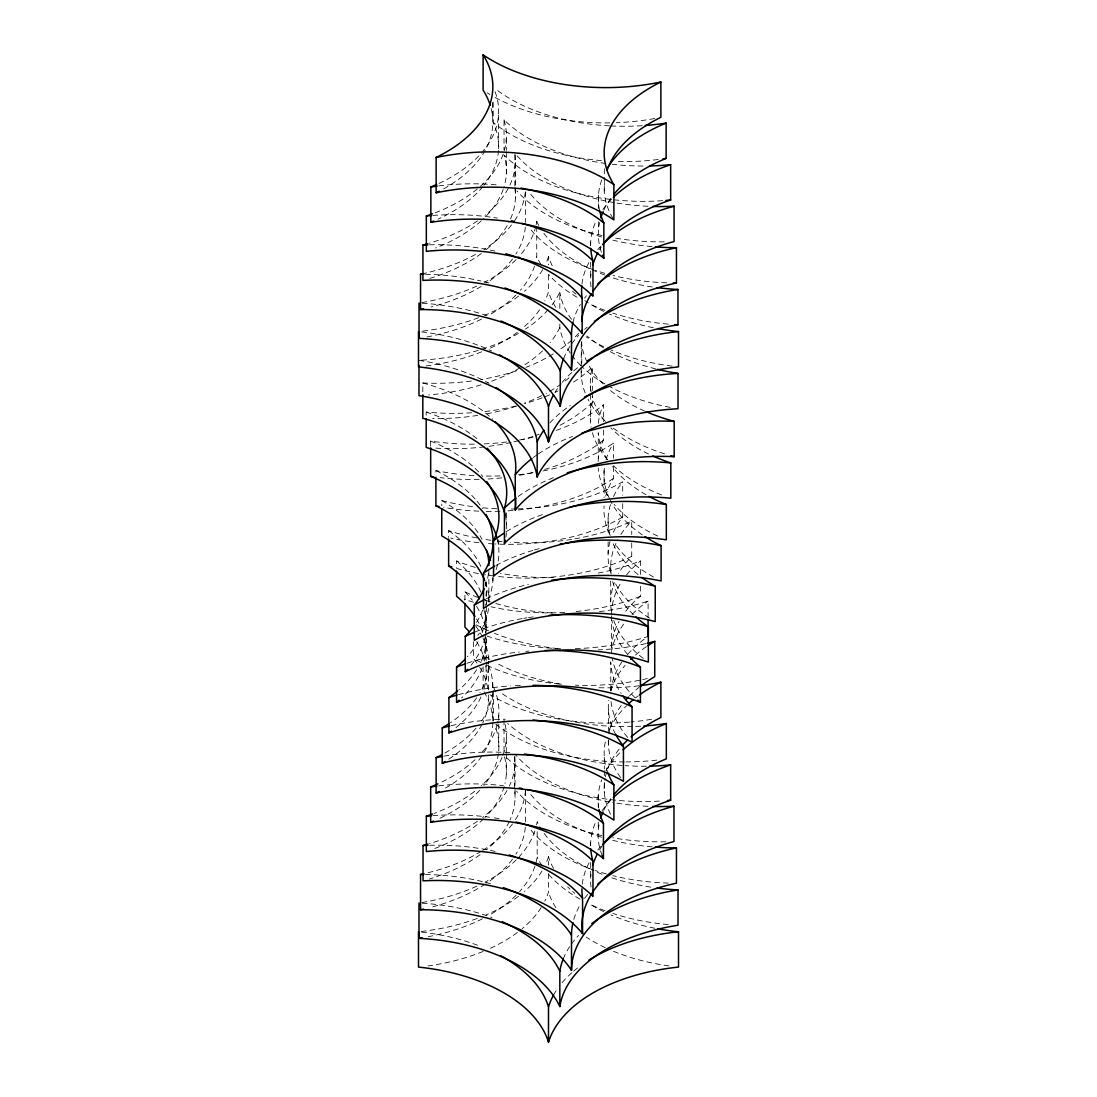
<?xml version="1.0" encoding="UTF-8"?>
<svg xmlns="http://www.w3.org/2000/svg" width="1097" height="1097" viewBox="0 0 1097 1097"><rect width="100%" height="100%" fill="white"/><g stroke="black" fill="none" stroke-linecap="round" stroke-linejoin="round"><path stroke-width="0.75" stroke-dasharray="5 3.75" d="M599.442 611.605A160.985 92.943 0 0 0 648.094 601.087L648.094 617.899M598.222 573.045A160.985 92.943 0 0 0 640.429 560.951L640.429 576.076M640.429 586.168L640.429 596.261A160.985 92.943 0 0 0 624.632 612.688M574.759 538.846A160.985 92.943 0 0 0 631.735 521.061L631.735 534.513M631.735 542.919L631.735 556.371A160.985 92.943 0 0 0 618.585 573.566M517.921 508.871A160.985 92.943 0 0 0 622.712 481.789L622.712 495.241M622.712 503.646L622.712 517.085A160.985 92.943 0 0 0 612.208 534.883M543.084 470.983A160.985 92.943 0 0 0 613.497 443.106L613.497 458.231M613.497 466.636L613.497 478.402A160.985 92.943 0 0 0 605.613 496.639M611.605 615.705L611.605 649.328A160.985 92.943 0 0 1 618.982 621.519M610.686 566.025L610.686 572.744M610.686 581.149L610.686 601.321M610.768 690.493L610.768 661.916A160.985 92.943 0 0 0 621.135 693.469M608.396 709.594L608.396 731.452M608.396 739.858L608.396 744.904M608.122 518.223L608.122 535.034M608.122 541.767L608.122 553.532M604.324 168.787L604.324 175.506M604.324 177.193L604.324 192.318M604.324 757.232L604.324 768.997M604.324 770.684L604.324 775.73M604.324 782.449L604.324 792.541M604.104 470.709L604.104 497.613M556.234 430.381A160.985 92.943 0 0 0 603.446 404.766L603.446 421.577M603.446 429.983L603.446 440.075A160.985 92.943 0 0 0 598.345 458.642M598.482 194.992L598.482 208.444M598.482 221.896L598.482 230.301M598.249 461.33L598.249 432.739A160.985 92.943 0 0 0 607.793 460.342M598.249 795.298L598.249 807.077M598.249 822.202L598.249 830.607M573.525 382.126A160.985 92.943 0 0 0 592.558 366.878L592.558 390.409M592.558 392.095L592.558 402.174A160.985 92.943 0 0 0 591.132 427.199M590.68 242.122L590.68 245.481M590.68 262.293L590.68 277.431M590.68 842.345L590.68 845.705M590.68 862.516L590.68 877.641M590.392 385.623L590.392 420.933M581.739 341.386L581.739 363.244M581.245 344.074L581.245 365.932M581.245 367.605L581.245 374.338M552.134 304.788A160.985 92.943 0 0 0 559.827 292.104L559.827 310.602M559.827 324.054L559.827 327.413A160.985 92.943 0 0 0 570.646 353.481M552.189 265.68A160.985 92.943 0 0 1 548.5 256.506L548.5 264.912M548.5 275.004L548.5 291.816A160.985 92.943 0 0 1 544.811 300.989M553.532 868.467A160.985 92.943 0 0 1 548.5 856.73L548.5 865.135M548.5 873.541L548.5 892.039A160.985 92.943 0 0 1 544.811 901.199M537.173 831.787L537.173 857.018A160.985 92.943 0 0 1 535.377 864.793M538.737 225.379A160.985 92.943 0 0 1 536.748 221.512L536.748 224.871M536.748 226.558L536.748 256.821A160.985 92.943 0 0 1 536.172 259.934M525.504 192.126L525.504 222.389M525.504 790.663L525.504 822.599M515.398 162.548L515.398 186.092M515.398 187.779L515.398 197.858M514.85 154.828L514.85 186.778M515.042 762.826L515.042 798.136M514.438 756.793L514.438 788.729A160.985 92.943 0 0 1 510.036 819.87M506.608 512.889L506.608 524.654M506.32 138.565L506.32 150.33M506.32 152.017L506.32 173.875M506.32 738.775L506.32 752.227M506.32 753.913L506.32 774.084M605.914 163.508A160.985 92.943 0 0 1 504.03 119.806L504.03 150.07M504.03 720.03L504.03 753.653M498.751 539.751L498.751 548.157M498.751 715.203L498.751 750.513A160.985 92.943 0 0 0 494.857 725.583M498.518 115.075L498.518 148.698M493.554 690.589L493.554 720.852M493.17 102.24L493.17 122.425A160.985 92.943 0 0 1 498.614 148.822M492.896 577.447L492.896 580.807M492.676 102.611L492.676 117.749M492.676 682.649L492.676 687.696M492.676 694.428L492.676 717.959M488.878 570.275L488.878 602.226M488.604 689.944L488.604 661.354A160.985 92.943 0 0 1 479.965 692.742M486.314 591.42L486.314 604.858M486.314 606.545L486.314 626.716M486.232 660.284L486.232 636.754A160.985 92.943 0 0 1 481.007 661.601M486.232 661.971L486.232 672.063M485.395 614.018L485.395 632.516M485.395 634.203L485.395 649.328M489.975 659.42A160.985 92.943 0 0 1 483.119 655.06L483.119 660.106M483.119 666.839L483.119 690.37M473.575 641.786L473.575 658.598A160.985 92.943 0 0 1 477.277 663.548M477.963 597.481A160.985 92.943 0 0 1 464.936 591.832L464.936 601.924M475.207 567.396A160.985 92.943 0 0 1 456.571 560.951L456.571 567.67M476.866 537.955A160.985 92.943 0 0 1 448.632 530.66L448.632 537.379M472.574 506.622A160.985 92.943 0 0 1 441.762 500.561L441.762 505.607M473.973 475.591A160.985 92.943 0 0 1 435.907 470.572L435.907 475.618M474.247 444.162A160.985 92.943 0 0 1 430.668 441.076L430.668 447.795M471.683 412.746A160.985 92.943 0 0 1 426.185 412.047L426.185 417.093M471.422 381.002A160.985 92.943 0 0 1 422.811 382.99L422.811 393.083M495.076 91.695A160.985 92.943 0 0 1 438.087 183.83M498.518 150.385A160.985 92.943 0 0 1 483.832 185.462M482.845 186.682A160.985 92.943 0 0 1 438.087 219.139M601.375 252.145A160.985 92.943 0 0 1 599.62 222.485M603.803 210.171A160.985 92.943 0 0 1 611.276 197.679M599.634 210.651A160.985 92.943 0 0 1 601.896 179.442M658.214 159.504A160.985 92.943 0 0 1 617.707 161.492M601.471 160.615A160.985 92.943 0 0 1 493.17 122.425M642.129 125.702A160.985 92.943 0 0 1 611.194 125.949M609.575 125.867A160.985 92.943 0 0 1 495.57 89.022M438.786 185.873A160.985 92.943 0 0 1 498.751 185.05M418.985 360.337A160.985 92.943 0 0 1 489.07 383.402M655.814 368.907A160.985 92.943 0 0 1 609.233 351.081M603.638 347.845A160.985 92.943 0 0 1 587.005 335.956M571.523 319.419A160.985 92.943 0 0 1 559.827 292.104M670.198 407.371A160.985 92.943 0 0 1 609.233 386.377M605.05 384.005A160.985 92.943 0 0 1 582 366.727M580.807 365.562A160.985 92.943 0 0 1 572.428 355.963M559.827 327.413A160.985 92.943 0 0 1 550.214 342.538M542.549 350.848A160.985 92.943 0 0 1 521.294 367.015M519.882 367.865A160.985 92.943 0 0 1 487.301 382.771M481.007 384.841A160.985 92.943 0 0 1 428.708 394.961M548.171 309.656A160.985 92.943 0 0 1 525.408 329.1M518.456 333.406A160.985 92.943 0 0 1 420.604 360.241M549.885 422.907A160.985 92.943 0 0 1 570.248 405.533M432.78 215.451A160.985 92.943 0 0 1 497.394 218.125M643.075 166.031A160.985 92.943 0 0 1 612.291 164.303M662.602 200.669A160.985 92.943 0 0 1 504.03 155.116A160.985 92.943 0 0 1 503.701 187.889M503.18 189.438A160.985 92.943 0 0 1 483.681 218.564M481.24 220.854A160.985 92.943 0 0 1 435.536 247.977M504.03 119.806A160.985 92.943 0 0 1 503.701 152.593M503.18 154.129A160.985 92.943 0 0 1 478.676 187.806M477.36 188.903A160.985 92.943 0 0 1 434.028 213.257M590.995 286.838A160.985 92.943 0 0 1 590.94 274.291M599.552 249.759A160.985 92.943 0 0 1 601.156 247.236M590.611 245.262A160.985 92.943 0 0 1 596.329 220.456M602.87 209.431A160.985 92.943 0 0 1 612.14 198.584M491.113 108.384A160.985 92.943 0 0 1 486.012 148.739M485.217 150.234A160.985 92.943 0 0 1 443.682 188.821M612.962 218.44A160.985 92.943 0 0 1 604.406 182.911M654.703 118.503A160.985 92.943 0 0 1 616.336 122.699M609.836 122.878A160.985 92.943 0 0 1 494.294 97.016M489.975 94.52A160.985 92.943 0 0 1 487.178 92.806M429.434 244.837A160.985 92.943 0 0 1 487.246 249.499M490.332 250.102A160.985 92.943 0 0 1 494.925 251.09M648.012 206.263A160.985 92.943 0 0 1 615.979 202.918M614.416 202.657A160.985 92.943 0 0 1 515.851 154.362M664.302 241.834A160.985 92.943 0 0 1 612.853 237.679M602.075 235.512A160.985 92.943 0 0 1 516.893 190.864M514.85 188.451A160.985 92.943 0 0 1 508.83 222.595M507.198 225.598A160.985 92.943 0 0 1 484.997 250.637M481.336 253.462A160.985 92.943 0 0 1 429.407 278.515M515.055 154.704A160.985 92.943 0 0 1 484.997 215.341M477.469 220.895A160.985 92.943 0 0 1 429.407 243.205M581.945 284.041A160.985 92.943 0 0 1 589.802 261.004M597.687 249.801A160.985 92.943 0 0 1 603.144 243.863M525.298 191.783A160.985 92.943 0 0 1 513.382 222.485M511.545 224.954A160.985 92.943 0 0 1 484.024 249.376M475.495 254.422A160.985 92.943 0 0 1 423.593 273.564M525.298 227.093A160.985 92.943 0 0 1 515.905 254.024M512.477 259.029A160.985 92.943 0 0 1 486.725 282.916M481.254 286.399A160.985 92.943 0 0 1 431.094 307.023M572.963 322.312A160.985 92.943 0 0 1 580.327 304.459M584.523 298.192A160.985 92.943 0 0 1 586.415 295.737M666.674 282.82A160.985 92.943 0 0 1 612.99 275.47M604.776 273.276A160.985 92.943 0 0 1 595.218 270.287M593.655 269.752A160.985 92.943 0 0 1 529.001 227.381M652.084 246.606A160.985 92.943 0 0 1 612.99 240.161M601.54 237.007A160.985 92.943 0 0 1 529.001 192.071M425.43 274.277A160.985 92.943 0 0 1 480.993 281.024M484.01 281.751A160.985 92.943 0 0 1 492.224 283.945M536.748 221.512A160.985 92.943 0 0 1 536.172 224.638M535.83 226.188A160.985 92.943 0 0 1 518.237 257.356M515.974 259.701A160.985 92.943 0 0 1 484.517 282.272M476.756 286.084A160.985 92.943 0 0 1 419.027 303.046M534.5 266.146A160.985 92.943 0 0 1 520.376 290.28M515.974 295.011A160.985 92.943 0 0 1 488.974 315.154M481.473 319.145A160.985 92.943 0 0 1 425.279 337.286M563.597 358.623A160.985 92.943 0 0 1 570.92 344.924M571.798 343.676A160.985 92.943 0 0 1 578.763 335.175M584.632 329.361A160.985 92.943 0 0 1 587.183 327.112M668.251 324.122A160.985 92.943 0 0 1 612.716 313.084M604.954 310.382A160.985 92.943 0 0 1 588.897 303.581M576.926 297.205A160.985 92.943 0 0 1 548.5 274.346M541.027 264.5A160.985 92.943 0 0 1 536.748 256.821M652.276 286.961A160.985 92.943 0 0 1 606.49 275.635M604.954 275.073A160.985 92.943 0 0 1 543.591 232.934M422.276 303.238A160.985 92.943 0 0 1 490.51 316.882M421.701 331.925A160.985 92.943 0 0 1 491.785 351.026M653.305 327.715A160.985 92.943 0 0 1 609.479 314.057M603.638 311.37A160.985 92.943 0 0 1 584.811 300.633M576.007 294.147A160.985 92.943 0 0 1 572.538 291.24M672.118 366.137A160.985 92.943 0 0 1 610.933 349.998M603.638 346.679A160.985 92.943 0 0 1 586.141 336.82M555.795 307.379A160.985 92.943 0 0 1 548.5 291.816M539.532 309.889A160.985 92.943 0 0 1 524.462 326.549M517.345 332.295A160.985 92.943 0 0 1 487.521 349.367M481.652 351.822A160.985 92.943 0 0 1 424.882 366.137M548.5 256.506A160.985 92.943 0 0 1 545.538 264.171M542.741 269.533A160.985 92.943 0 0 1 524.462 291.24M518.579 296.053A160.985 92.943 0 0 1 484.613 315.305M478.649 317.691A160.985 92.943 0 0 1 421.701 331.212M555.013 392.328A160.985 92.943 0 0 1 557.468 388.557M562.171 382.4A160.985 92.943 0 0 1 572.538 371.897M573.676 370.923A160.985 92.943 0 0 1 580.916 365.232M571.619 539.381A160.985 92.943 0 0 1 510.242 542.233M502.165 541.589A160.985 92.943 0 0 1 497.339 541.095M490.976 540.286A160.985 92.943 0 0 1 483.091 539.093M631.735 556.371A160.985 92.943 0 0 1 497.339 576.391M494.157 576.021A160.985 92.943 0 0 1 484.655 574.65M478.415 573.566A160.985 92.943 0 0 1 456.626 568.424M475.289 631.886A160.985 92.943 0 0 1 522.241 618.585M523.804 618.31A160.985 92.943 0 0 1 526.944 617.803M528.521 617.57A160.985 92.943 0 0 1 533.279 616.898M643.281 658.406A160.985 92.943 0 0 1 613.634 620.052M611.344 610.727A160.985 92.943 0 0 1 614.334 582.644M633.518 614.731A160.985 92.943 0 0 1 612.688 581.643M611.125 573.854A160.985 92.943 0 0 1 617.762 539.751M620.888 534.445A160.985 92.943 0 0 1 631.735 521.061M483.859 609.548A160.985 92.943 0 0 1 486.012 631.419M484.984 637.672A160.985 92.943 0 0 1 469.639 666.935M485.656 582.013A160.985 92.943 0 0 1 485.313 600.813M482.666 610.097A160.985 92.943 0 0 1 476.112 622.986M448.632 530.66A160.985 92.943 0 0 1 482.241 569.631M476.619 669.732A160.985 92.943 0 0 1 458.697 690.054M464.936 591.832A160.985 92.943 0 0 1 472.313 600.224M476.66 606.463A160.985 92.943 0 0 1 486.177 635.19M611.358 652.509A160.985 92.943 0 0 1 624.742 622.698M632.133 614.32A160.985 92.943 0 0 1 648.094 601.087M485.71 665.783A160.985 92.943 0 0 1 483.393 690.781M481.007 696.91A160.985 92.943 0 0 1 455.186 728.243M476.66 641.772A160.985 92.943 0 0 1 484.847 661.107M627.662 737.39A160.985 92.943 0 0 1 610.768 697.212M610.974 690.945A160.985 92.943 0 0 1 622.904 660.476M627.731 654.361A160.985 92.943 0 0 1 648.094 636.397A160.985 92.943 0 0 1 575.171 648.601M560.512 648.601A160.985 92.943 0 0 1 487.178 636.123M552.381 612.949A160.985 92.943 0 0 1 491.922 602.349M490.332 601.855A160.985 92.943 0 0 1 485.614 600.292M458.519 694.648A160.985 92.943 0 0 1 510.448 685.886M515.316 685.598A160.985 92.943 0 0 1 521.829 685.364M430.668 441.076A160.985 92.943 0 0 1 482.858 476.592M646.023 494.72A160.985 92.943 0 0 1 612.167 466.568M598.345 423.332A160.985 92.943 0 0 1 603.446 404.766M497.188 538.792A160.985 92.943 0 0 1 495.446 571.551M657.652 536.035A160.985 92.943 0 0 1 614.142 504.318M607.793 495.638A160.985 92.943 0 0 1 598.249 468.049M603.446 440.075A160.985 92.943 0 0 1 541.932 470.202M533.005 472.505A160.985 92.943 0 0 1 517.633 475.645M501.782 477.853A160.985 92.943 0 0 1 487.26 479.046M479.128 479.375A160.985 92.943 0 0 1 440.199 477.661M533.005 437.209A160.985 92.943 0 0 1 516.056 440.596M506.581 441.981A160.985 92.943 0 0 1 484.01 443.901M506.32 531.661A160.985 92.943 0 0 1 545.442 513.615M435.907 470.572A160.985 92.943 0 0 1 475.988 499.958M477.017 501.164A160.985 92.943 0 0 1 482.543 508.583M642.335 534.842A160.985 92.943 0 0 1 610.179 500.191M609.452 498.669A160.985 92.943 0 0 1 604.653 466.006M606.024 459.794A160.985 92.943 0 0 1 613.497 443.106M493.033 577.666A160.985 92.943 0 0 1 485.258 605.448M653.51 577.008A160.985 92.943 0 0 1 614.457 542.933M609.452 533.978A160.985 92.943 0 0 1 604.104 506.019M613.497 478.402A160.985 92.943 0 0 1 516.234 510.187M513.012 510.475A160.985 92.943 0 0 1 503.276 511.092M500.026 511.229A160.985 92.943 0 0 1 485.354 511.339M478.854 511.147A160.985 92.943 0 0 1 443.654 507.363M532.168 472.917A160.985 92.943 0 0 1 516.234 474.891M500.026 475.92A160.985 92.943 0 0 1 483.736 476.002M495.94 565.504A160.985 92.943 0 0 1 532.785 550.447M534.39 549.967A160.985 92.943 0 0 1 540.944 548.185M558.03 390.916A160.985 92.943 0 0 1 555.26 392.26M549.556 394.838A160.985 92.943 0 0 1 543.659 397.279M542.151 397.854A160.985 92.943 0 0 1 524.901 403.614M515.686 406.055A160.985 92.943 0 0 1 481.35 411.923M592.558 402.174A160.985 92.943 0 0 1 559.401 425.54M539.107 434.302A160.985 92.943 0 0 1 536.022 435.399M532.895 436.455A160.985 92.943 0 0 1 521.637 439.828M518.675 440.61A160.985 92.943 0 0 1 512.669 442.077M511.147 442.42A160.985 92.943 0 0 1 486.163 446.685M484.559 446.877A160.985 92.943 0 0 1 432.643 447.919M518.223 496.461A160.985 92.943 0 0 1 553.341 477.702M661.587 494.912A160.985 92.943 0 0 1 613.278 465.594M607.642 459.712A160.985 92.943 0 0 1 592.161 431.861M648.533 453.98A160.985 92.943 0 0 1 610.933 427.967M604.625 420.768A160.985 92.943 0 0 1 592.161 396.552M591.132 391.89A160.985 92.943 0 0 1 592.558 366.878M426.185 412.047A160.985 92.943 0 0 1 478.703 440.158M505.223 515.275A160.985 92.943 0 0 1 505.895 537.187M516.289 508.926A160.985 92.943 0 0 1 508.13 509.022M496.735 508.761A160.985 92.943 0 0 1 482.173 507.733M622.712 517.085A160.985 92.943 0 0 1 508.13 544.331M504.881 544.304A160.985 92.943 0 0 1 495.104 543.989M493.485 543.906A160.985 92.943 0 0 1 485.395 543.33M478.95 542.713A160.985 92.943 0 0 1 450.771 538.065M486.382 598.729A160.985 92.943 0 0 1 528.37 584.44M649.616 618.16A160.985 92.943 0 0 1 614.293 581.437M610.604 572.277A160.985 92.943 0 0 1 610.124 541.04M638.125 574.609A160.985 92.943 0 0 1 612.249 541.575M610.151 535.418A160.985 92.943 0 0 1 611.619 501.11M613.525 496.53A160.985 92.943 0 0 1 622.712 481.789M488.48 608.602A160.985 92.943 0 0 1 477.922 635.396M485.34 582.082A160.985 92.943 0 0 1 488.933 602.335M488.48 573.292A160.985 92.943 0 0 1 485.381 585.716M441.762 500.561A160.985 92.943 0 0 1 482.049 539.395M485.313 610.892A160.985 92.943 0 0 1 482.104 632.722M478.018 641.841A160.985 92.943 0 0 1 467.391 656.746M456.571 560.951A160.985 92.943 0 0 1 481.542 593.792M627.525 654.333A160.985 92.943 0 0 1 611.961 620.299M611.605 614.018A160.985 92.943 0 0 1 621.217 582.384M626.538 574.938A160.985 92.943 0 0 1 640.429 560.951M484.572 639.935A160.985 92.943 0 0 1 484.572 658.735M482.104 668.032A160.985 92.943 0 0 1 461.672 697.898M476.564 618.969A160.985 92.943 0 0 1 483.928 636.822M635.328 697.898A160.985 92.943 0 0 1 612.428 658.735M640.429 596.261A160.985 92.943 0 0 1 576.09 611.523M564.777 612.428A160.985 92.943 0 0 1 491.086 606.792M473.589 602.226A160.985 92.943 0 0 1 464.154 599.127M553.395 577.557A160.985 92.943 0 0 1 500.328 573.333M467.267 663.15A160.985 92.943 0 0 1 519.306 652.002M525.751 651.385A160.985 92.943 0 0 1 528.987 651.138M578.64 333.241A160.985 92.943 0 0 1 574.115 337.931M571.66 340.221A160.985 92.943 0 0 1 558.73 350.382M553.313 353.892A160.985 92.943 0 0 1 525.97 367.358M516.769 370.69A160.985 92.943 0 0 1 480.897 379.576M569.11 377.779A160.985 92.943 0 0 1 562.596 382.949M561.335 383.868A160.985 92.943 0 0 1 546.114 393.357M541.753 395.647A160.985 92.943 0 0 1 524.462 403.243M516.769 406A160.985 92.943 0 0 1 487.123 413.761M477.757 415.393A160.985 92.943 0 0 1 432.588 418.588M533.156 457.655A160.985 92.943 0 0 1 536.954 454.898M538.27 453.993A160.985 92.943 0 0 1 572.538 436.428M664.494 453.829A160.985 92.943 0 0 1 611.948 427.048M605.448 421.467A160.985 92.943 0 0 1 587.951 399.061M585.195 392.987A160.985 92.943 0 0 1 581.218 371.197M644.775 411.114A160.985 92.943 0 0 1 609.26 389.545M603.048 383.868A160.985 92.943 0 0 1 587.951 363.751M587.197 362.243A160.985 92.943 0 0 1 581.437 342.154M422.811 382.99A160.985 92.943 0 0 1 492.772 419.342M638.948 685.817A160.985 92.943 0 0 1 596.782 687.668M561.486 684.226A160.985 92.943 0 0 1 495.611 662.643M651.577 719.275A160.985 92.943 0 0 1 630.926 721.977M629.308 722.114A160.985 92.943 0 0 1 489.975 694.73M443.86 756.19A160.985 92.943 0 0 1 511.586 752.816M610.508 814.166A160.985 92.943 0 0 1 605.064 778.431M605.379 776.882A160.985 92.943 0 0 1 620.971 746.975M607.834 772.768A160.985 92.943 0 0 1 606.134 738.459M609.507 729.258A160.985 92.943 0 0 1 626.524 705.755M635.862 697.637A160.985 92.943 0 0 1 638.331 695.759M492.841 722.662A160.985 92.943 0 0 1 482.543 754.901M481.706 756.162A160.985 92.943 0 0 1 442.201 789.854M484.038 691.85A160.985 92.943 0 0 1 492.827 721.099M492.594 692.07A160.985 92.943 0 0 1 480.829 722.1M476.029 728.23A160.985 92.943 0 0 1 443.682 753.735M483.119 655.06A160.985 92.943 0 0 1 487.918 664.055M488.563 665.577A160.985 92.943 0 0 1 492.8 688.93M493.554 687.229A160.985 92.943 0 0 1 497.558 723.019M497.188 724.568A160.985 92.943 0 0 1 480.774 753.858M475.028 759.714A160.985 92.943 0 0 1 439.349 783.189M498.408 753.639A160.985 92.943 0 0 1 483.859 785.548M479.691 790.361A160.985 92.943 0 0 1 439.349 818.485M602.143 855.537A160.985 92.943 0 0 1 599.113 824.354M603.693 810.491A160.985 92.943 0 0 1 611.235 798.013M598.729 807.845A160.985 92.943 0 0 1 601.759 779.761M606.024 770.67A160.985 92.943 0 0 1 620.765 751.939M656.801 760.111A160.985 92.943 0 0 1 626.017 761.921M624.385 761.935A160.985 92.943 0 0 1 495.94 724.431M640.675 726.187A160.985 92.943 0 0 1 634.176 726.475M632.544 726.529A160.985 92.943 0 0 1 500.972 692.838M438.608 785.877A160.985 92.943 0 0 1 503.386 785.685M505.223 724.678A160.985 92.943 0 0 1 502.618 755.888M502.015 757.41A160.985 92.943 0 0 1 481.24 785.767M474.644 791.307A160.985 92.943 0 0 1 434.028 813.48M504.469 756.875A160.985 92.943 0 0 1 504.99 783.464M504.181 786.563A160.985 92.943 0 0 1 484.86 817.622M483.681 818.787A160.985 92.943 0 0 1 434.028 848.776M590.995 887.048A160.985 92.943 0 0 1 590.94 874.515M599.552 849.983A160.985 92.943 0 0 1 601.992 846.198M590.611 845.472A160.985 92.943 0 0 1 596.329 820.666M601.992 810.889A160.985 92.943 0 0 1 612.14 798.794M659.352 801.084A160.985 92.943 0 0 1 505.223 756.491M646.339 766.227A160.985 92.943 0 0 1 625.18 765.665M621.944 765.432A160.985 92.943 0 0 1 507.678 723.472M432.78 815.661A160.985 92.943 0 0 1 489.495 817.183M494.253 817.855A160.985 92.943 0 0 1 498.97 818.595M645.763 643.61A160.985 92.943 0 0 1 598.249 649.863M557.646 648.574A160.985 92.943 0 0 1 494.445 633.326M488.59 630.857A160.985 92.943 0 0 1 473.575 623.302M647.271 678.577A160.985 92.943 0 0 1 642.719 679.592M639.647 680.236A160.985 92.943 0 0 1 575.431 685.172M559.251 684.048A160.985 92.943 0 0 1 485.738 664.864M481.062 662.602A160.985 92.943 0 0 1 473.575 658.598M451.237 725.666A160.985 92.943 0 0 1 505.264 719.221M620.6 777.595A160.985 92.943 0 0 1 608.547 737.061M608.931 733.934A160.985 92.943 0 0 1 622.136 704.329M629.486 695.923A160.985 92.943 0 0 1 638.948 687.449M615.582 734.277A160.985 92.943 0 0 1 608.712 700.188M610.672 690.849A160.985 92.943 0 0 1 625.098 665.372M635.451 655.046A160.985 92.943 0 0 1 646.49 646.586M488.604 694.991A160.985 92.943 0 0 1 482.735 722.923M482.09 724.212A160.985 92.943 0 0 1 447.837 759.768M479.718 667.319A160.985 92.943 0 0 1 488.138 690.287M476.688 697.774A160.985 92.943 0 0 1 450.51 722.676M475.495 625.743A160.985 92.943 0 0 1 482.2 636.493M482.941 638.001A160.985 92.943 0 0 1 488.604 659.681M652.084 846.829A160.985 92.943 0 0 1 609.685 839.534M601.54 837.23A160.985 92.943 0 0 1 529.001 792.281M668.306 883.085A160.985 92.943 0 0 1 612.99 875.68M606.408 873.952A160.985 92.943 0 0 1 595.218 870.511M593.655 869.976A160.985 92.943 0 0 1 529.947 828.825M425.43 874.487A160.985 92.943 0 0 1 482.502 881.604M485.669 882.386A160.985 92.943 0 0 1 493.842 884.635M573.786 919.423A160.985 92.943 0 0 1 580.327 904.682M584.523 898.402A160.985 92.943 0 0 1 588.431 893.52M525.298 827.303A160.985 92.943 0 0 1 515.905 854.234M512.477 859.239A160.985 92.943 0 0 1 486.725 883.126M485.381 884.017A160.985 92.943 0 0 1 429.613 907.63M525.408 790.43A160.985 92.943 0 0 1 515.096 820.199M512.477 823.929A160.985 92.943 0 0 1 482.653 850.449M481.254 851.313A160.985 92.943 0 0 1 423.593 873.774M647.902 806.295A160.985 92.943 0 0 1 612.716 802.469M609.617 801.907A160.985 92.943 0 0 1 515.453 754.64M665.824 841.797A160.985 92.943 0 0 1 612.716 837.779M601.938 835.626A160.985 92.943 0 0 1 516.495 791.143M429.544 845.28A160.985 92.943 0 0 1 487.383 849.832M490.469 850.436A160.985 92.943 0 0 1 495.062 851.409M582.288 884.196A160.985 92.943 0 0 1 590.008 861.145M597.824 849.928A160.985 92.943 0 0 1 600.991 846.322M509.351 821.379A160.985 92.943 0 0 1 486.286 849.887M480.033 854.728A160.985 92.943 0 0 1 429.517 878.958M514.822 756.56A160.985 92.943 0 0 1 509.351 786.069M506.992 790.58A160.985 92.943 0 0 1 482.529 817.567M477.442 821.255A160.985 92.943 0 0 1 429.517 843.648M536.584 824.821A160.985 92.943 0 0 0 537.173 821.708A160.985 92.943 0 0 0 541.274 829.181M534.883 831.019A160.985 92.943 0 0 1 518.456 857.511M516.193 859.856A160.985 92.943 0 0 1 485.107 882.098M476.825 886.17A160.985 92.943 0 0 1 418.985 903.023M534.883 866.328A160.985 92.943 0 0 1 519.553 891.628M516.193 895.166A160.985 92.943 0 0 1 489.07 915.255M482.392 918.806A160.985 92.943 0 0 1 428.351 936.687M563.241 958.86A160.985 92.943 0 0 1 570.646 945.175M571.523 943.941A160.985 92.943 0 0 1 578.544 935.439M668.292 924.565A160.985 92.943 0 0 1 612.825 913.431M605.078 910.716A160.985 92.943 0 0 1 589.062 903.873M579.998 899.142A160.985 92.943 0 0 1 548.829 874.57M542.233 865.958A160.985 92.943 0 0 1 537.173 857.018M650.754 887.13A160.985 92.943 0 0 1 611.248 877.6M602.061 874.24A160.985 92.943 0 0 1 591.859 869.894M589.062 868.577A160.985 92.943 0 0 1 543.961 833.144M422.235 903.215A160.985 92.943 0 0 1 491.922 917.558M548.5 856.73A160.985 92.943 0 0 1 545.538 864.381M541.987 871.018A160.985 92.943 0 0 1 524.462 891.463M518.579 896.263A160.985 92.943 0 0 1 486.067 914.898M477.126 918.477A160.985 92.943 0 0 1 418.492 931.778M541.205 907.589A160.985 92.943 0 0 1 522.172 928.706M517.345 932.505A160.985 92.943 0 0 1 488.96 948.946M483.133 951.442A160.985 92.943 0 0 1 428.063 965.922M553.532 995.102A160.985 92.943 0 0 1 557.468 988.767M562.171 982.624A160.985 92.943 0 0 1 572.538 972.107M573.676 971.133A160.985 92.943 0 0 1 578.421 967.307M668.937 965.922A160.985 92.943 0 0 1 610.933 950.208M605.215 947.643A160.985 92.943 0 0 1 586.141 937.044M555.795 907.589A160.985 92.943 0 0 1 548.5 892.039M654.854 928.24A160.985 92.943 0 0 1 610.933 914.898M603.638 911.58A160.985 92.943 0 0 1 588.883 903.475M574.828 893.411A160.985 92.943 0 0 1 572.538 891.463M570.042 889.187A160.985 92.943 0 0 1 567.643 886.883M421.701 932.135A160.985 92.943 0 0 1 478.649 945.669"/><path stroke-width="1.5" d="M657.953 328.62A160.985 92.943 0 0 0 678.508 331.568L678.508 366.878A160.985 92.943 0 0 0 548.5 441.94A160.985 92.943 0 0 0 418.492 366.878L418.492 331.568M657.953 928.844A160.985 92.943 0 0 0 678.508 931.778L678.508 967.088A160.985 92.943 0 0 0 548.5 1042.15A160.985 92.943 0 0 0 418.492 967.088L418.492 931.778M657.473 369.319A160.985 92.943 0 0 0 678.015 373.419L678.015 408.728A160.985 92.943 0 0 0 537.173 476.962A160.985 92.943 0 0 0 418.985 395.647L418.985 365.383M657.089 888.035A160.985 92.943 0 0 0 678.015 889.941L678.015 925.237A160.985 92.943 0 0 0 559.827 1006.552A160.985 92.943 0 0 0 418.985 938.333L418.985 903.023M657.034 287.606A160.985 92.943 0 0 0 677.973 289.471L677.973 324.781A160.985 92.943 0 0 0 560.252 406.315A160.985 92.943 0 0 0 419.027 338.356L419.027 303.046M655.32 246.88A160.985 92.943 0 0 0 676.451 247.675L676.451 282.985A160.985 92.943 0 0 0 571.496 370.142A160.985 92.943 0 0 0 420.549 309.546L420.549 274.236A160.985 92.943 0 0 0 423.593 273.564M655.32 847.09A160.985 92.943 0 0 0 676.451 847.899L676.451 883.195A160.985 92.943 0 0 0 571.496 970.351A160.985 92.943 0 0 0 420.549 909.756L420.549 874.446A160.985 92.943 0 0 0 423.593 873.774M646.215 411.745A160.985 92.943 0 0 0 674.189 421.371L674.189 456.681A160.985 92.943 0 0 0 515.261 510.05A160.985 92.943 0 0 0 422.811 418.3L422.811 394.769M652.893 206.442A160.985 92.943 0 0 0 674.079 206.222L674.079 241.532A160.985 92.943 0 0 0 592.997 291.267M652.784 806.46A160.985 92.943 0 0 0 673.969 806.199L673.969 841.509A160.985 92.943 0 0 0 582.562 933.602A160.985 92.943 0 0 0 423.031 880.836L423.031 845.526A160.985 92.943 0 0 0 427.899 844.142M652.77 455.941A160.985 92.943 0 0 0 670.816 462.934L670.816 498.23A160.985 92.943 0 0 0 504.442 543.413L504.442 508.103A160.985 92.943 0 0 0 487.191 448.193M649.602 165.962A160.985 92.943 0 0 0 670.665 164.673L670.665 199.983A160.985 92.943 0 0 0 602.87 244.741M649.602 766.172A160.985 92.943 0 0 0 670.665 764.883L670.665 800.193A160.985 92.943 0 0 0 602.87 844.951M645.365 125.469A160.985 92.943 0 0 0 666.14 123.083L666.14 158.393A160.985 92.943 0 0 0 614.155 194.004M648.958 496.351A160.985 92.943 0 0 0 666.332 504.524L666.332 539.82A160.985 92.943 0 0 0 493.554 576.131L493.554 540.821A160.985 92.943 0 0 0 486.67 481.501M643.912 725.995A160.985 92.943 0 0 0 666.332 723.526L666.332 758.836A160.985 92.943 0 0 0 614.142 794.351M645.022 536.625A160.985 92.943 0 0 0 661.093 545.634L661.093 580.944A160.985 92.943 0 0 0 483.503 608.41L483.503 573.1A160.985 92.943 0 0 0 488.234 519.046M660.874 81.987A160.985 92.943 0 0 0 613.881 184.611L613.881 219.907A160.985 92.943 0 0 0 436.126 192.784L436.126 157.474A160.985 92.943 0 0 0 483.119 54.85A160.985 92.943 0 0 0 660.874 81.987L660.874 117.297A160.985 92.943 0 0 0 607.08 170.46M640.538 685.625A160.985 92.943 0 0 0 660.874 682.197L660.874 717.507A160.985 92.943 0 0 0 631.159 736.786M641.772 577.433A160.985 92.943 0 0 0 655.238 586.264L655.238 621.56A160.985 92.943 0 0 0 474.288 640.346L474.288 605.037A160.985 92.943 0 0 0 484.161 588.774M647.271 643.267A160.985 92.943 0 0 0 654.744 641.388L654.744 676.684A160.985 92.943 0 0 0 640.154 686.503M635.972 617.021A160.985 92.943 0 0 0 648.368 626.771L648.368 662.081A160.985 92.943 0 0 0 465.265 671.679L465.265 636.37A160.985 92.943 0 0 0 474.411 625.496M648.094 619.572L648.094 636.397M629.609 656.746A160.985 92.943 0 0 0 640.429 667.099L640.429 702.409A160.985 92.943 0 0 0 456.571 702.409L456.571 667.099A160.985 92.943 0 0 0 465.197 659.105M622.849 695.964A160.985 92.943 0 0 0 632.064 706.825L632.064 742.134A160.985 92.943 0 0 0 448.906 732.878L448.906 697.582A160.985 92.943 0 0 0 457.545 691.028M615.582 734.277A160.985 92.943 0 0 0 623.425 745.974L623.425 781.283A160.985 92.943 0 0 0 442.256 763.197L442.256 727.887A160.985 92.943 0 0 0 449.18 723.581M607.834 772.768A160.985 92.943 0 0 0 613.881 784.821L613.881 820.131A160.985 92.943 0 0 0 436.126 792.994L436.126 757.684A160.985 92.943 0 0 0 442.201 754.544M599.634 210.651A160.985 92.943 0 0 0 603.83 222.952L603.83 258.261A160.985 92.943 0 0 0 430.86 222.293L430.86 186.984A160.985 92.943 0 0 0 436.675 184.488M599.003 809.408A160.985 92.943 0 0 0 603.446 823.271L603.446 858.581A160.985 92.943 0 0 0 430.668 822.284L430.668 786.974A160.985 92.943 0 0 0 437.922 783.834M590.707 248.402A160.985 92.943 0 0 0 592.97 260.867L592.97 296.176A160.985 92.943 0 0 0 426.335 251.323L426.335 216.013A160.985 92.943 0 0 0 432.52 213.833M590.707 848.612A160.985 92.943 0 0 0 592.97 861.09L592.97 896.4A160.985 92.943 0 0 0 426.335 851.533L426.335 816.223A160.985 92.943 0 0 0 432.52 814.043M581.958 888.899A160.985 92.943 0 0 0 582.562 898.306L582.562 933.602M581.78 285.604A160.985 92.943 0 0 0 582.15 298.151L582.15 333.461A160.985 92.943 0 0 0 422.921 280.379L422.921 245.07A160.985 92.943 0 0 0 427.803 243.699M572.963 322.312A160.985 92.943 0 0 0 571.496 334.832L571.496 370.142M572.963 922.536A160.985 92.943 0 0 0 571.496 935.042L571.496 970.351M563.597 358.623A160.985 92.943 0 0 0 560.252 371.019L560.252 406.315M563.241 958.86A160.985 92.943 0 0 0 559.827 971.256L559.827 1006.552M553.532 394.893A160.985 92.943 0 0 0 548.5 406.63L548.5 441.94M553.532 995.102A160.985 92.943 0 0 0 548.5 1006.84L548.5 1042.15M543.961 430.202A160.985 92.943 0 0 0 537.173 441.652L537.173 476.962M495.117 421.673A160.985 92.943 0 0 1 515.261 474.74L515.261 510.05M483.119 54.85L483.119 90.16A160.985 92.943 0 0 1 490.236 105.285M464.936 603.597L464.936 627.141A160.985 92.943 0 0 1 469.338 631.886M456.571 571.043L456.571 596.261A160.985 92.943 0 0 1 474.974 616.432M448.632 539.066L448.632 565.97A160.985 92.943 0 0 1 479.444 598.866M441.762 508.967L441.762 535.871A160.985 92.943 0 0 1 484.751 580.546M435.907 477.305L435.907 505.882A160.985 92.943 0 0 1 490.51 560.498M430.668 447.795L430.668 476.386A160.985 92.943 0 0 1 496.776 537.242M426.185 418.78L426.185 447.357A160.985 92.943 0 0 1 505.223 515.275M607.861 167.388A160.985 92.943 0 0 1 666.14 123.083M603.83 258.261A160.985 92.943 0 0 1 602.514 255.217M600.854 217.837A160.985 92.943 0 0 1 603.131 211.694M666.14 158.393A160.985 92.943 0 0 1 662.986 158.859M430.86 186.984A160.985 92.943 0 0 1 437.182 186.079M520.938 188.108A160.985 92.943 0 0 1 525.573 188.999M527.109 189.315A160.985 92.943 0 0 1 603.83 222.952M433.781 221.059A160.985 92.943 0 0 1 430.86 222.293M496.146 387.639A160.985 92.943 0 0 1 537.173 441.652M584.454 397.1A160.985 92.943 0 0 1 587.512 395.551M589.062 394.783A160.985 92.943 0 0 1 678.015 373.419M426.335 216.013A160.985 92.943 0 0 1 431.162 215.574M511.325 220.785A160.985 92.943 0 0 1 514.356 221.484M521.829 223.363A160.985 92.943 0 0 1 592.97 260.867M592.819 264.953A160.985 92.943 0 0 1 597.851 252.749M613.319 197.419A160.985 92.943 0 0 1 670.665 164.673M670.665 199.983A160.985 92.943 0 0 1 665.838 200.422M436.126 157.474A160.985 92.943 0 0 1 613.881 184.611M439.198 191.235A160.985 92.943 0 0 1 436.126 192.784M422.921 245.07A160.985 92.943 0 0 1 427.803 244.878M505.731 253.791A160.985 92.943 0 0 1 515.384 256.684M516.948 257.192A160.985 92.943 0 0 1 582.15 298.151M582.15 333.461A160.985 92.943 0 0 1 581.78 330.32M581.78 320.914A160.985 92.943 0 0 1 591.338 293.777M603.144 243.863A160.985 92.943 0 0 1 674.079 206.222M597.7 283.986A160.985 92.943 0 0 1 676.451 247.675M676.451 282.985A160.985 92.943 0 0 1 673.201 282.971M420.549 274.236A160.985 92.943 0 0 1 423.799 274.25M504.894 288.004A160.985 92.943 0 0 1 571.496 334.832M423.593 308.874A160.985 92.943 0 0 1 420.549 309.546M594.409 321.407A160.985 92.943 0 0 1 677.973 289.471M677.973 324.781A160.985 92.943 0 0 1 674.724 324.602M500.986 321.01A160.985 92.943 0 0 1 506.704 323.588M508.103 324.246A160.985 92.943 0 0 1 560.252 371.019M499.478 354.88A160.985 92.943 0 0 1 502.426 356.498M503.88 357.334A160.985 92.943 0 0 1 548.5 406.63M587.498 360.735A160.985 92.943 0 0 1 593.12 357.334M594.574 356.498A160.985 92.943 0 0 1 678.508 331.568M465.265 636.37A160.985 92.943 0 0 1 473.822 632.503M549.35 615.294A160.985 92.943 0 0 1 648.368 626.771M467.5 669.321A160.985 92.943 0 0 1 465.265 671.679M451.799 566.984A160.985 92.943 0 0 1 448.632 565.97M448.906 697.582A160.985 92.943 0 0 1 456.887 695.1M533.238 685.296A160.985 92.943 0 0 1 632.064 706.825M451.484 731.055A160.985 92.943 0 0 1 448.906 732.878M493.554 540.821A160.985 92.943 0 0 1 503.605 533.416M570.083 507.033A160.985 92.943 0 0 1 666.332 504.524M433.836 476.838A160.985 92.943 0 0 1 430.668 476.386M486.053 514.52A160.985 92.943 0 0 1 487.548 517.537M483.503 573.1A160.985 92.943 0 0 1 494.624 566.23M560.128 544.071A160.985 92.943 0 0 1 563.255 543.536M564.832 543.289A160.985 92.943 0 0 1 661.093 545.634M438.992 506.499A160.985 92.943 0 0 1 435.907 505.882M504.442 508.103A160.985 92.943 0 0 1 515.713 498.312M567.272 472.821A160.985 92.943 0 0 1 670.816 462.934M505.264 540.314A160.985 92.943 0 0 1 504.442 543.413M474.288 605.037A160.985 92.943 0 0 1 484.805 599.469M551.681 580.217A160.985 92.943 0 0 1 655.238 586.264M486.396 549.858A160.985 92.943 0 0 1 488.933 565.462M459.177 700.174A160.985 92.943 0 0 1 456.571 702.409M456.571 667.099A160.985 92.943 0 0 1 465.704 663.685M545.236 650.48A160.985 92.943 0 0 1 640.429 667.099M640.429 702.409A160.985 92.943 0 0 1 637.823 700.174M515.261 474.74A160.985 92.943 0 0 1 531.935 458.601M581.794 433.15A160.985 92.943 0 0 1 674.189 421.371M674.189 456.681A160.985 92.943 0 0 1 670.925 455.776M436.126 757.684A160.985 92.943 0 0 1 442.297 756.477M524.435 754.078A160.985 92.943 0 0 1 530.797 754.928M532.374 755.161A160.985 92.943 0 0 1 613.881 784.821M628.951 703.451A160.985 92.943 0 0 1 633.463 699.543M639.592 694.84A160.985 92.943 0 0 1 660.874 682.197M622.013 745.768A160.985 92.943 0 0 1 627.717 739.913M439.198 791.444A160.985 92.943 0 0 1 436.126 792.994M623.041 749.786A160.985 92.943 0 0 1 666.332 723.526M603.446 858.581A160.985 92.943 0 0 1 602.143 855.537M600.69 818.143A160.985 92.943 0 0 1 603.007 812.013M430.668 786.974A160.985 92.943 0 0 1 437.017 786.083M519.183 787.989A160.985 92.943 0 0 1 522.295 788.565M526.917 789.483A160.985 92.943 0 0 1 603.446 823.271M433.617 821.05A160.985 92.943 0 0 1 430.668 822.284M613.319 797.642A160.985 92.943 0 0 1 670.665 764.883M592.819 865.163A160.985 92.943 0 0 1 597.07 854.467M670.665 800.193A160.985 92.943 0 0 1 667.456 800.495M426.335 816.223A160.985 92.943 0 0 1 431.162 815.784M515.864 822.051A160.985 92.943 0 0 1 592.97 861.09M442.256 727.887A160.985 92.943 0 0 1 449.729 726.008M532.923 720.098A160.985 92.943 0 0 1 623.425 745.974M630.652 659.462A160.985 92.943 0 0 1 633.079 657.158M647.82 645.694A160.985 92.943 0 0 1 654.744 641.388M626.154 699.475A160.985 92.943 0 0 1 628.348 697.102M445.08 761.51A160.985 92.943 0 0 1 442.256 763.197M420.549 874.446A160.985 92.943 0 0 1 423.799 874.474M503.345 887.679A160.985 92.943 0 0 1 571.496 935.042M597.7 884.196A160.985 92.943 0 0 1 676.451 847.899M423.593 909.084A160.985 92.943 0 0 1 420.549 909.756M423.031 845.526A160.985 92.943 0 0 1 427.912 845.321M509.145 855.002A160.985 92.943 0 0 1 515.549 856.963M517.126 857.47A160.985 92.943 0 0 1 582.562 898.306M603.254 843.977A160.985 92.943 0 0 1 673.969 806.199M591.763 923.578A160.985 92.943 0 0 1 678.015 889.941M502.289 921.768A160.985 92.943 0 0 1 559.827 971.256M422.126 937.812A160.985 92.943 0 0 1 418.985 938.333M588.883 960.094A160.985 92.943 0 0 1 678.508 931.778M500.959 955.898A160.985 92.943 0 0 1 548.5 1006.84"/></g></svg>
